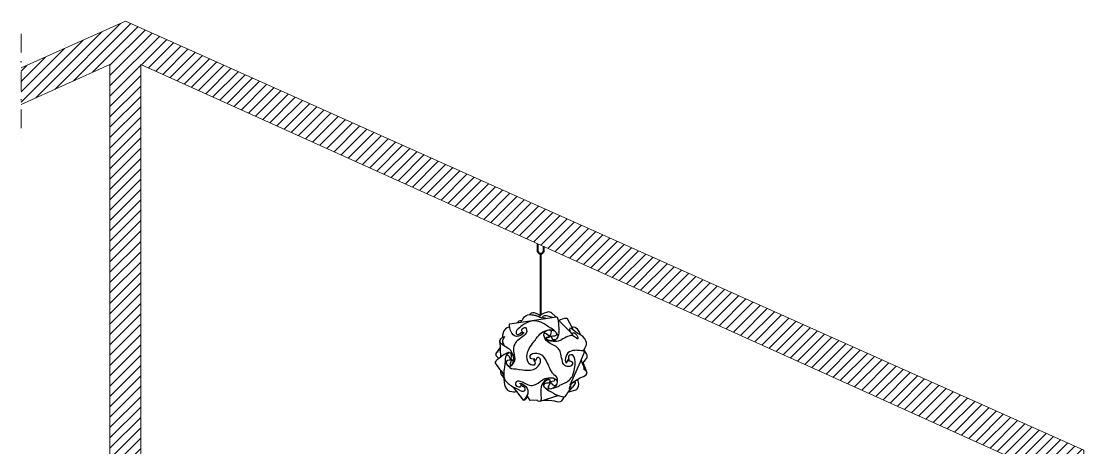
# Model space of a CAD drawing. Header units: centimetres. Extents: x 1723 to 3296, y 1174 to 2216.
# Drawn here: x 1722.8 to 2082.9, y 2071.7 to 2215.9 of the extents above; entities that cross this region are included whole.
import ezdxf

# ---------------------------------------------------------------- set-up
doc = ezdxf.new("R2010")
doc.units = ezdxf.units.CM
doc.linetypes.add('TRATTOPUNTO2', pattern=[12.7, 6.35, -3.175, 0, -3.175])
doc.layers.add('arredo', color=253, linetype='Continuous')
doc.layers.add('campitura', color=9, linetype='Continuous')
doc.layers.add('muro sezione', color=10, linetype='Continuous', lineweight=18)

msp = doc.modelspace()

# ---------------------------------------------------------------- hatches: boundary and pattern name
at = {"layer": 'campitura'}
h = msp.add_hatch(dxfattribs=at)
h.set_pattern_fill('ANSI31', color=256, scale=0.78)
h.paths.add_polyline_path([(2082.33, 2070.85), (1758.04, 2215.94), (1722.81, 2200.17), (1722.81, 2187.8), (1752.81, 2201.36), (1752.81, 1852.73), (1722.81, 1852.73), (1722.81, 1834.3), (2062.6, 1834.3), (2062.6, 1804.3), (2082.92, 1804.3)])
h.paths.add_polyline_path([(2062.6, 1852.73), (1763.27, 1852.73), (1763.27, 2201.36), (2062.6, 2066.15)], flags=16)

# ---------------------------------------------------------------- linework, layer by layer
at = {"layer": 'arredo', "lineweight": 40, "transparency": 33554687}
for points in [[(1897.58, 2138.2), (1897.58, 2140.69)], [(1899.44, 2139.85), (1899.44, 2138.2)], [(1898.53, 2116.75), (1898.53, 2137.26)]]:
    msp.add_lwpolyline(points, dxfattribs=at)
at = {"layer": 'arredo', "lineweight": 25, "transparency": 33554687}
for points in [[(1908.45, 2110.94), (1904.38, 2115.11)], [(1884.68, 2107.84), (1884.89, 2102.33)], [(1914.06, 2097.59), (1912.94, 2100.54)], [(1898.4, 2087.42), (1904.43, 2089.39)]]:
    msp.add_lwpolyline(points, dxfattribs=at)
at = {"layer": 'arredo', "lineweight": 40, "transparency": 33554687}
msp.add_open_spline([(1899.44, 2138.2), (1899.44, 2137.68), (1899.02, 2137.26), (1898.51, 2137.26), (1897.99, 2137.26), (1897.58, 2137.68), (1897.58, 2138.2)], degree=3, knots=[0, 0, 0, 0, 1, 1, 1, 2, 2, 2, 2], dxfattribs=at)
at = {"layer": 'arredo', "lineweight": 25, "transparency": 33554687}
for points, knots in [([(1894.91, 2116.84), (1894.91, 2116.84), (1895.17, 2117.46), (1895.83, 2117.48), (1896.48, 2117.5), (1897.45, 2117.09), (1897.94, 2116.76), (1898.44, 2116.43), (1898.38, 2116.46), (1898.38, 2116.46)], [0, 0, 0, 0, 1, 1, 1, 2, 2, 2, 3, 3, 3, 3]), ([(1903.63, 2115.94), (1903.63, 2115.94), (1902.09, 2117.4), (1902.09, 2117.4), (1902.09, 2117.4), (1901.46, 2117.87), (1900.47, 2117.51), (1899.47, 2117.16), (1898.33, 2116.47), (1898.19, 2116.28), (1898.05, 2116.09), (1898.05, 2116.01), (1898.27, 2115.9), (1898.48, 2115.8), (1898.51, 2115.77), (1898.51, 2115.77)], [0, 0, 0, 0, 1, 1, 1, 2, 2, 2, 3, 3, 3, 4, 4, 4, 5, 5, 5, 5]), ([(1903.11, 2111.4), (1903.11, 2111.4), (1899.51, 2113.83), (1898.6, 2114.15), (1897.7, 2114.48), (1895.98, 2115.13), (1893.75, 2113.94), (1891.52, 2112.76), (1890.6, 2111.61), (1890.39, 2111.29), (1890.18, 2110.96), (1890.12, 2110.51), (1890.24, 2110.34), (1890.35, 2110.18), (1890.77, 2109.79), (1891.38, 2110.24), (1891.99, 2110.68), (1891.93, 2110.75), (1892.08, 2110.63), (1892.23, 2110.51), (1892.09, 2110.27), (1892.23, 2110.41), (1892.38, 2110.54), (1893.14, 2110.89), (1892.76, 2110.46), (1892.37, 2110.03), (1891.22, 2109.25), (1890.34, 2109.35), (1889.46, 2109.45), (1888.8, 2109.98), (1888.36, 2111.37), (1887.92, 2112.77), (1887.94, 2113.5), (1887.98, 2113.56), (1888.02, 2113.62), (1888.11, 2113.67), (1888.11, 2113.67), (1888.11, 2113.67), (1903.92, 2115.95), (1903.92, 2115.95), (1903.92, 2115.95), (1904.22, 2115.97), (1904.33, 2115.23), (1904.45, 2114.48), (1904.63, 2113.07), (1904.66, 2112.26), (1904.69, 2111.46), (1904.9, 2108.23), (1902.67, 2107.86), (1900.44, 2107.49), (1899.63, 2109.06), (1899.62, 2109.81), (1899.61, 2110.56), (1899.96, 2111.73), (1901.95, 2111.64), (1903.94, 2111.56), (1904.33, 2109.64), (1904.35, 2109.48)], [0, 0, 0, 0, 1, 1, 1, 2, 2, 2, 3, 3, 3, 4, 4, 4, 5, 5, 5, 6, 6, 6, 7, 7, 7, 8, 8, 8, 9, 9, 9, 10, 10, 10, 11, 11, 11, 12, 12, 12, 13, 13, 13, 14, 14, 14, 15, 15, 15, 16, 16, 16, 17, 17, 17, 18, 18, 18, 19, 19, 19, 19]), ([(1890.77, 2114.12), (1890.77, 2114.12), (1891.09, 2114.78), (1891.56, 2114.78), (1892.02, 2114.78), (1892.19, 2114.75), (1892.19, 2114.75)], [0, 0, 0, 0, 1, 1, 1, 2, 2, 2, 2]), ([(1891.87, 2114.27), (1891.87, 2114.27), (1892.43, 2115.08), (1892.5, 2115.22), (1892.57, 2115.36), (1893.46, 2116.54), (1894.19, 2116.72), (1894.91, 2116.91), (1896.38, 2116.57), (1896.38, 2116.57), (1896.38, 2116.57), (1898.08, 2116.12), (1898.08, 2116.12)], [0, 0, 0, 0, 1, 1, 1, 2, 2, 2, 3, 3, 3, 4, 4, 4, 4]), ([(1900.28, 2115.47), (1900.28, 2115.47), (1898.95, 2115.57), (1898.18, 2115.87), (1897.41, 2116.17), (1896.76, 2116.43), (1896.76, 2116.43)], [0, 0, 0, 0, 1, 1, 1, 2, 2, 2, 2]), ([(1902.51, 2115.79), (1902.51, 2115.79), (1900.54, 2116.51), (1899.68, 2116.28), (1898.82, 2116.04), (1899.3, 2115.67), (1899.51, 2115.6)], [0, 0, 0, 0, 1, 1, 1, 2, 2, 2, 2]), ([(1909.65, 2111.48), (1909.65, 2111.48), (1908.41, 2113.88), (1908.41, 2113.88), (1908.41, 2113.88), (1907.58, 2115.36), (1907.58, 2115.36), (1907.58, 2115.36), (1906.96, 2115.72), (1905.83, 2115.23), (1904.7, 2114.73), (1904.79, 2114.7), (1904.79, 2114.7)], [0, 0, 0, 0, 1, 1, 1, 2, 2, 2, 3, 3, 3, 4, 4, 4, 4]), ([(1888.01, 2112.53), (1888.01, 2112.53), (1886.53, 2112.27), (1886.1, 2111.31), (1885.68, 2110.34), (1885.55, 2109.03), (1885.55, 2109.03)], [0, 0, 0, 0, 1, 1, 1, 2, 2, 2, 2]), ([(1892.21, 2110.47), (1892.21, 2110.47), (1892.52, 2110.67), (1892.42, 2110.81), (1892.31, 2110.95), (1891.93, 2111.58), (1892.3, 2111.94), (1892.68, 2112.31), (1893.36, 2112.7), (1893.64, 2112.05), (1893.91, 2111.39), (1893.92, 2110.64), (1893.26, 2109.97), (1892.59, 2109.31), (1890.39, 2107.85), (1890.04, 2107.23), (1889.69, 2106.62), (1889.12, 2105.92), (1889.36, 2104.27), (1889.61, 2102.62), (1889.94, 2102.13), (1889.63, 2101.15), (1889.31, 2100.16), (1888.34, 2098.63), (1887.56, 2099.38), (1886.79, 2100.13), (1886.36, 2101.39), (1886.71, 2102.48), (1887.05, 2103.57), (1887.86, 2104.41), (1888.74, 2103.58), (1889.62, 2102.76), (1889.26, 2101.17), (1889.1, 2101.12), (1888.94, 2101.06), (1888.65, 2101.71), (1888.65, 2101.71), (1888.65, 2101.71), (1888.49, 2101.69), (1888.53, 2101.66), (1888.56, 2101.62), (1888.39, 2101.79), (1888.53, 2102.13), (1888.66, 2102.47), (1888.91, 2103.76), (1887.99, 2103.88)], [0, 0, 0, 0, 1, 1, 1, 2, 2, 2, 3, 3, 3, 4, 4, 4, 5, 5, 5, 6, 6, 6, 7, 7, 7, 8, 8, 8, 9, 9, 9, 10, 10, 10, 11, 11, 11, 12, 12, 12, 13, 13, 13, 14, 14, 14, 15, 15, 15, 15]), ([(1887.56, 2099.34), (1887.56, 2099.34), (1888.41, 2098.4), (1889.33, 2098.4), (1890.25, 2098.4), (1892.36, 2098.07), (1893.19, 2097.95), (1894.03, 2097.83), (1896.06, 2097.91), (1897.02, 2098.63), (1897.99, 2099.35), (1898.9, 2100.85), (1898.34, 2101.83), (1897.79, 2102.8), (1897.17, 2101.89), (1897.17, 2101.89), (1897.17, 2101.89), (1896.89, 2101.12), (1896.7, 2101.21), (1896.51, 2101.31), (1896.54, 2101.45), (1896.54, 2101.45), (1896.54, 2101.45), (1895.87, 2101.43), (1896.28, 2101.06), (1896.69, 2100.69), (1896.85, 2099.92), (1896.28, 2099.69), (1895.7, 2099.46), (1894.59, 2099.6), (1894.19, 2100.83), (1893.8, 2102.07), (1893.74, 2103.09), (1894.16, 2104.28), (1894.58, 2105.46), (1896.27, 2107.7), (1896.38, 2107.8), (1896.48, 2107.91), (1898.21, 2110.38), (1899.25, 2110.86), (1900.28, 2111.34), (1900.42, 2111.38), (1900.42, 2111.38)], [0, 0, 0, 0, 1, 1, 1, 2, 2, 2, 3, 3, 3, 4, 4, 4, 5, 5, 5, 6, 6, 6, 7, 7, 7, 8, 8, 8, 9, 9, 9, 10, 10, 10, 11, 11, 11, 12, 12, 12, 13, 13, 13, 14, 14, 14, 14]), ([(1899.7, 2110.3), (1899.7, 2110.3), (1900.28, 2110.7), (1900.81, 2110.04), (1901.34, 2109.37), (1901.57, 2109.1), (1901.73, 2109.2)], [0, 0, 0, 0, 1, 1, 1, 2, 2, 2, 2]), ([(1913, 2104.53), (1913, 2104.53), (1914.25, 2106.46), (1914.07, 2107.27), (1913.89, 2108.07), (1913.27, 2109.13), (1912.29, 2109.67), (1911.32, 2110.2), (1910.37, 2110.88), (1909.89, 2111.22), (1909.41, 2111.56), (1908.12, 2112.79), (1908.28, 2111.67), (1908.45, 2110.56), (1909.15, 2110.12), (1909.26, 2110.05), (1909.37, 2109.98), (1909.41, 2109.92), (1909.4, 2110.23), (1909.39, 2110.54), (1909.54, 2110.91), (1910.11, 2110.43), (1910.67, 2109.95), (1910.91, 2109.6), (1910.98, 2109.31), (1911.05, 2109.03), (1911.36, 2107.92), (1910.6, 2108.72), (1909.84, 2109.53), (1909.02, 2109.85), (1908, 2109.47), (1906.99, 2109.09), (1905.01, 2107.9), (1904.5, 2107.77), (1903.98, 2107.65), (1903, 2107.48), (1901.98, 2107.71), (1900.95, 2107.94), (1901.12, 2107.93), (1901.12, 2107.93)], [0, 0, 0, 0, 1, 1, 1, 2, 2, 2, 3, 3, 3, 4, 4, 4, 5, 5, 5, 6, 6, 6, 7, 7, 7, 8, 8, 8, 9, 9, 9, 10, 10, 10, 11, 11, 11, 12, 12, 12, 13, 13, 13, 13]), ([(1901.73, 2109.28), (1901.62, 2109.37), (1901.71, 2109.58), (1901.71, 2109.58), (1901.71, 2109.58), (1902.19, 2110.41), (1902.23, 2110.97), (1902.27, 2111.53), (1901.24, 2111.59), (1901.24, 2111.59)], [0, 0, 0, 0, 1, 1, 1, 2, 2, 2, 3, 3, 3, 3]), ([(1903.72, 2108.35), (1903.72, 2108.35), (1903.02, 2107.96), (1902.67, 2108.32), (1902.31, 2108.68), (1902.18, 2109.32), (1902.04, 2109.34), (1901.9, 2109.36), (1901.79, 2109.36), (1901.79, 2109.36), (1901.71, 2109.54), (1902.37, 2109.49), (1903.33, 2109.58), (1904.29, 2109.68), (1903.87, 2110.48), (1903.87, 2110.48)], [0, 0, 0, 0, 1, 1, 1, 2, 2, 2, 3, 3, 3, 4, 4, 4, 5, 5, 5, 5]), ([(1911.93, 2109.93), (1911.93, 2109.93), (1911.47, 2112.04), (1910.23, 2112.33), (1908.99, 2112.63), (1909.13, 2112.53), (1909.13, 2112.53)], [0, 0, 0, 0, 1, 1, 1, 2, 2, 2, 2]), ([(1888.65, 2101.56), (1888.65, 2101.56), (1888.09, 2100.07), (1888.17, 2099.85), (1888.24, 2099.62), (1888.63, 2099.07), (1889.27, 2100.62), (1889.9, 2102.16), (1888.68, 2104.31), (1888.21, 2104.81), (1887.73, 2105.31), (1885.18, 2106.58), (1884.92, 2107.08), (1884.65, 2107.59), (1884.61, 2108.1), (1885.09, 2108.58), (1885.57, 2109.06), (1886.6, 2109.75), (1886.23, 2109.02), (1886.23, 2109.02), (1885.28, 2108.19), (1885.66, 2107.3), (1886.04, 2106.41), (1886.21, 2106.22), (1886.21, 2106.22)], [0, 0, 0, 0, 1, 1, 1, 2, 2, 2, 3, 3, 3, 4, 4, 4, 5, 5, 5, 6, 6, 6, 7, 7, 7, 8, 8, 8, 8]), ([(1913.38, 2104.32), (1913.38, 2104.32), (1911.45, 2104.57), (1911.15, 2104.63), (1910.85, 2104.69), (1908.21, 2104.88), (1907.35, 2103.25), (1906.49, 2101.61), (1906.82, 2100.64), (1907.03, 2100.52), (1907.24, 2100.41), (1907.38, 2100.33), (1907.52, 2100.76), (1907.66, 2101.2), (1907.71, 2101.82), (1907.89, 2101.38), (1908.07, 2100.95), (1908.03, 2101.06), (1908.55, 2101.09), (1909.08, 2101.12), (1909.84, 2100.01), (1908.82, 2099.41), (1907.81, 2098.8), (1906.25, 2099.2), (1905.89, 2100.9), (1905.52, 2102.61), (1905.25, 2104.39), (1904.81, 2104.87), (1904.38, 2105.35), (1904.46, 2105.7), (1902.84, 2106.44), (1901.22, 2107.17), (1900.33, 2107.87), (1900.03, 2108.51), (1899.73, 2109.14), (1899.73, 2109.14), (1899.73, 2109.14)], [0, 0, 0, 0, 1, 1, 1, 2, 2, 2, 3, 3, 3, 4, 4, 4, 5, 5, 5, 6, 6, 6, 7, 7, 7, 8, 8, 8, 9, 9, 9, 10, 10, 10, 11, 11, 11, 12, 12, 12, 12]), ([(1902.37, 2107.86), (1902.37, 2107.86), (1900.78, 2108.05), (1900.55, 2108.63), (1900.32, 2109.21), (1901.1, 2109.13), (1901.33, 2109.13), (1901.56, 2109.13), (1901.79, 2109.22), (1901.79, 2109.22)], [0, 0, 0, 0, 1, 1, 1, 2, 2, 2, 3, 3, 3, 3]), ([(1887.74, 2103.93), (1887.74, 2103.93), (1887.16, 2103.93), (1886.16, 2103.22), (1885.15, 2102.51), (1883.73, 2101.39), (1883.73, 2101.39), (1883.73, 2101.39), (1882.97, 2100.63), (1883.15, 2100.3), (1883.33, 2099.97), (1885.95, 2096.62), (1885.95, 2096.62)], [0, 0, 0, 0, 1, 1, 1, 2, 2, 2, 3, 3, 3, 4, 4, 4, 4]), ([(1884.72, 2105.45), (1884.72, 2105.45), (1883.35, 2103.56), (1883.35, 2103.56), (1883.35, 2103.56), (1883.2, 2103.02), (1883.64, 2102.6), (1884.07, 2102.17), (1884.37, 2101.92), (1884.37, 2101.92)], [0, 0, 0, 0, 1, 1, 1, 2, 2, 2, 3, 3, 3, 3]), ([(1888.54, 2101.59), (1888.54, 2101.59), (1888.47, 2101.5), (1888.25, 2101.92), (1888.03, 2102.34), (1887.47, 2103.44), (1886.98, 2102.98)], [0, 0, 0, 0, 1, 1, 1, 2, 2, 2, 2]), ([(1896.57, 2101.53), (1896.57, 2101.53), (1896.63, 2101.79), (1896.3, 2101.76), (1895.97, 2101.72), (1895.16, 2101.59), (1894.98, 2102.25), (1894.79, 2102.91), (1895.51, 2103.68), (1896.45, 2103.7), (1897.38, 2103.73), (1898.82, 2103.54), (1899.76, 2102.14), (1900.71, 2100.73), (1901.04, 2099.65), (1901.13, 2099.41), (1901.23, 2099.17), (1902.15, 2096.96), (1902.94, 2096.5), (1903.73, 2096.05), (1904.28, 2095.41), (1904.14, 2094.1), (1903.99, 2092.79), (1903.5, 2091.9), (1902.04, 2091.63), (1900.58, 2091.37), (1899.77, 2091.69), (1899.57, 2092.68), (1899.38, 2093.68), (1900.34, 2094.61), (1900.74, 2094.73), (1901.14, 2094.86), (1901.78, 2094.89), (1901.6, 2094.34), (1901.42, 2093.79), (1901.56, 2093.81), (1901.56, 2093.81)], [0, 0, 0, 0, 1, 1, 1, 2, 2, 2, 3, 3, 3, 4, 4, 4, 5, 5, 5, 6, 6, 6, 7, 7, 7, 8, 8, 8, 9, 9, 9, 10, 10, 10, 11, 11, 11, 12, 12, 12, 12]), ([(1902.85, 2091.84), (1902.85, 2091.84), (1904.6, 2092.51), (1904.77, 2092.69), (1904.94, 2092.87), (1906.13, 2093.4), (1906.78, 2093.62), (1907.42, 2093.85), (1908.95, 2094.98), (1909.4, 2096.18), (1909.85, 2097.38), (1910.32, 2099.55), (1910.2, 2100.75), (1910.09, 2101.95), (1909.64, 2103.08), (1909.15, 2103.13), (1908.65, 2103.19), (1907.96, 2103.12), (1907.95, 2102.46), (1907.93, 2101.79), (1908.23, 2101.47), (1908.02, 2101.45), (1907.81, 2101.44), (1907.83, 2101.52), (1907.83, 2101.52)], [0, 0, 0, 0, 1, 1, 1, 2, 2, 2, 3, 3, 3, 4, 4, 4, 5, 5, 5, 6, 6, 6, 7, 7, 7, 8, 8, 8, 8]), ([(1908.55, 2092.99), (1908.55, 2092.99), (1911.95, 2100.79), (1911.95, 2100.79), (1911.95, 2100.79), (1913.46, 2104.35), (1913.46, 2104.35), (1913.46, 2104.35), (1912.29, 2104.74), (1912.39, 2104.5)], [0, 0, 0, 0, 1, 1, 1, 2, 2, 2, 3, 3, 3, 3]), ([(1912.73, 2100.16), (1912.73, 2100.16), (1913.73, 2101.65), (1913.96, 2101.82), (1914.18, 2101.99), (1914.39, 2102.74), (1914.24, 2103.05), (1914.08, 2103.36), (1913.22, 2104.88), (1913.22, 2104.88)], [0, 0, 0, 0, 1, 1, 1, 2, 2, 2, 3, 3, 3, 3]), ([(1886.55, 2101.35), (1886.55, 2101.35), (1886.36, 2098.84), (1886.17, 2098.17), (1885.98, 2097.51), (1885.77, 2095.32), (1886.66, 2094.35), (1887.55, 2093.39), (1888.07, 2092.91), (1889.71, 2092.05), (1891.35, 2091.18), (1892.11, 2090.78), (1892.64, 2090.85), (1893.17, 2090.92), (1893.51, 2091.38), (1893.17, 2091.94), (1892.83, 2092.5), (1892.41, 2092.39), (1892.27, 2092.52), (1892.13, 2092.65), (1892.16, 2092.84), (1892.28, 2092.84)], [0, 0, 0, 0, 1, 1, 1, 2, 2, 2, 3, 3, 3, 4, 4, 4, 5, 5, 5, 6, 6, 6, 7, 7, 7, 7]), ([(1888.53, 2101.51), (1888.53, 2101.51), (1888.57, 2101.38), (1888.38, 2101.37), (1888.19, 2101.36), (1887.41, 2101.27), (1887.41, 2101.27), (1887.41, 2101.27), (1886.8, 2101.03), (1886.9, 2100.54)], [0, 0, 0, 0, 1, 1, 1, 2, 2, 2, 3, 3, 3, 3]), ([(1908.86, 2093.54), (1908.86, 2093.54), (1911.64, 2095.3), (1911.64, 2095.3), (1911.64, 2095.3), (1914.35, 2096.06), (1914.24, 2096.99), (1914.13, 2097.93), (1913.21, 2098.07), (1913.21, 2098.07), (1913.21, 2098.07), (1913.29, 2098.94), (1912.84, 2099.83), (1912.39, 2100.72), (1912.31, 2101.47), (1912.31, 2101.47)], [0, 0, 0, 0, 1, 1, 1, 2, 2, 2, 3, 3, 3, 4, 4, 4, 5, 5, 5, 5]), ([(1884.95, 2097.8), (1884.95, 2097.8), (1884.85, 2096.78), (1885.28, 2096.29), (1885.7, 2095.8), (1885.95, 2095.55), (1885.95, 2095.55)], [0, 0, 0, 0, 1, 1, 1, 2, 2, 2, 2]), ([(1885.53, 2097.07), (1885.53, 2097.07), (1885.94, 2095.99), (1886.05, 2094.96), (1886.16, 2093.92), (1886.29, 2091.87), (1887.28, 2091.24), (1888.26, 2090.62), (1889.38, 2090.66), (1889.75, 2090.68), (1890.12, 2090.7), (1890.47, 2090.71), (1890.47, 2090.71)], [0, 0, 0, 0, 1, 1, 1, 2, 2, 2, 3, 3, 3, 4, 4, 4, 4]), ([(1901.57, 2094.07), (1901.57, 2094.07), (1903.06, 2094.34), (1903.06, 2094.34), (1903.06, 2094.34), (1903.77, 2094.83), (1903, 2095.11), (1902.24, 2095.4), (1900.78, 2095.43), (1899.84, 2094.26), (1898.9, 2093.08), (1898.68, 2092.9), (1898.6, 2091.4), (1898.53, 2089.9), (1898.74, 2088.71), (1898.64, 2088.2), (1898.55, 2087.7), (1898.46, 2087.34), (1897.97, 2087.37), (1897.47, 2087.4), (1897.38, 2087.75), (1897.38, 2087.75), (1897.38, 2087.75), (1894.99, 2087.65), (1894.99, 2087.65), (1894.99, 2087.65), (1894.1, 2089.18), (1894.1, 2089.18), (1894.1, 2089.18), (1894.09, 2089.05), (1894.07, 2088.97), (1894.04, 2088.89), (1893.58, 2088.27), (1893.15, 2087.9), (1892.72, 2087.52), (1892.72, 2087.8), (1892.72, 2087.8), (1892.72, 2087.8), (1889.36, 2092.18), (1889.36, 2092.18)], [0, 0, 0, 0, 1, 1, 1, 2, 2, 2, 3, 3, 3, 4, 4, 4, 5, 5, 5, 6, 6, 6, 7, 7, 7, 8, 8, 8, 9, 9, 9, 10, 10, 10, 11, 11, 11, 12, 12, 12, 13, 13, 13, 13]), ([(1892.37, 2092.84), (1892.37, 2092.84), (1891.92, 2093.1), (1891.8, 2092.8), (1891.67, 2092.51), (1891.46, 2091.77), (1890.54, 2092.43), (1889.62, 2093.09), (1890.27, 2094.24), (1890.77, 2094.29), (1891.26, 2094.33), (1891.42, 2094.43), (1893.37, 2093.4), (1895.32, 2092.37), (1896.47, 2092.86), (1897.02, 2093.19), (1897.57, 2093.52), (1899.48, 2094.96), (1899.98, 2095.14), (1900.47, 2095.32), (1901.85, 2095.56), (1902.77, 2095.32), (1903.69, 2095.07), (1904.07, 2094.46), (1904.08, 2094.06)], [0, 0, 0, 0, 1, 1, 1, 2, 2, 2, 3, 3, 3, 4, 4, 4, 5, 5, 5, 6, 6, 6, 7, 7, 7, 8, 8, 8, 8]), ([(1892.12, 2093.01), (1892.12, 2093.01), (1891.09, 2093.59), (1891.64, 2093.58), (1892.19, 2093.57), (1893.56, 2092.57), (1893.93, 2091.75), (1894.3, 2090.92), (1894.38, 2090.23), (1893.86, 2089.35), (1893.34, 2088.47), (1892.89, 2087.88), (1892.89, 2087.88), (1892.89, 2087.88), (1892.8, 2087.74), (1892.86, 2087.74)], [0, 0, 0, 0, 1, 1, 1, 2, 2, 2, 3, 3, 3, 4, 4, 4, 5, 5, 5, 5]), ([(1901.6, 2093.86), (1901.6, 2093.86), (1901.7, 2093.62), (1901.04, 2093.58), (1900.37, 2093.54), (1899.59, 2093.44), (1899.59, 2092.88)], [0, 0, 0, 0, 1, 1, 1, 2, 2, 2, 2]), ([(1900.37, 2091.65), (1900.37, 2091.65), (1903.46, 2089.57), (1904.84, 2089.26), (1906.22, 2088.95), (1906.7, 2088.73), (1907.18, 2089.47), (1907.66, 2090.22), (1907.76, 2090.46), (1907.76, 2090.46), (1907.76, 2090.46), (1908.91, 2091.73), (1909.34, 2092.15), (1909.78, 2092.58), (1911.05, 2094.2), (1909.87, 2093.86), (1908.68, 2093.52), (1908.44, 2092.61), (1908.34, 2092.39), (1908.24, 2092.18), (1907.9, 2091.28), (1908.28, 2091.65), (1908.67, 2092.01), (1908.85, 2092.82), (1908.78, 2092.93)], [0, 0, 0, 0, 1, 1, 1, 2, 2, 2, 3, 3, 3, 4, 4, 4, 5, 5, 5, 6, 6, 6, 7, 7, 7, 8, 8, 8, 8]), ([(1901.6, 2093.93), (1901.6, 2093.93), (1901.87, 2093.87), (1901.69, 2093.54), (1901.51, 2093.21), (1900.9, 2092.35), (1901.01, 2092.08), (1901.13, 2091.8), (1901.34, 2091.62), (1901.77, 2091.62)], [0, 0, 0, 0, 1, 1, 1, 2, 2, 2, 3, 3, 3, 3]), ([(1901.59, 2094), (1901.59, 2094), (1901.79, 2094.2), (1902.14, 2093.65), (1902.49, 2093.1), (1902.94, 2092.65), (1903.31, 2092.79), (1903.68, 2092.92), (1903.88, 2093.16), (1903.88, 2093.16)], [0, 0, 0, 0, 1, 1, 1, 2, 2, 2, 3, 3, 3, 3]), ([(1907.76, 2090.46), (1907.76, 2090.46), (1910.81, 2091.46), (1910.81, 2091.46), (1910.81, 2091.46), (1911.46, 2092.21), (1911.39, 2093.24), (1911.32, 2094.27), (1911.12, 2094.79), (1910.8, 2094.64)], [0, 0, 0, 0, 1, 1, 1, 2, 2, 2, 3, 3, 3, 3]), ([(1899.56, 2087.75), (1899.56, 2087.75), (1902.34, 2087.82), (1903.2, 2087.54), (1904.07, 2087.26), (1905.35, 2087.12), (1905.66, 2087.53), (1905.97, 2087.94), (1906.39, 2088.64), (1906.42, 2088.85), (1906.45, 2089.06), (1906.44, 2088.97), (1906.44, 2088.97)], [0, 0, 0, 0, 1, 1, 1, 2, 2, 2, 3, 3, 3, 4, 4, 4, 4])]:
    msp.add_open_spline(points, degree=3, knots=knots, dxfattribs=at)
msp.add_open_spline([(1884.73, 2105.15), (1884.73, 2105.15), (1884.12, 2104.29), (1883.79, 2104.08)], degree=3, dxfattribs=at)
at = {"layer": 'muro sezione'}
for p, q in [((1758.04, 2215.94), (1722.81, 2200.17)), ((1752.81, 2201.36), (1722.81, 2187.8))]:
    msp.add_line(p, q, dxfattribs=at)
at = {"layer": 'muro sezione', "linetype": 'TRATTOPUNTO2'}
msp.add_line((1722.81, 2211.7), (1722.81, 2173.64), dxfattribs=at)
at = {"layer": 'muro sezione'}
for points in [[(2082.92, 1834.3), (2082.33, 2070.85), (1758.04, 2215.94)], [(1752.81, 2201.36), (1752.81, 1852.73)], [(1763.27, 1852.73), (2062.6, 1852.73), (2062.6, 2066.15), (1763.27, 2201.36), (1763.27, 1852.73)]]:
    msp.add_lwpolyline(points, dxfattribs=at)

doc.saveas('drawing.dxf')
